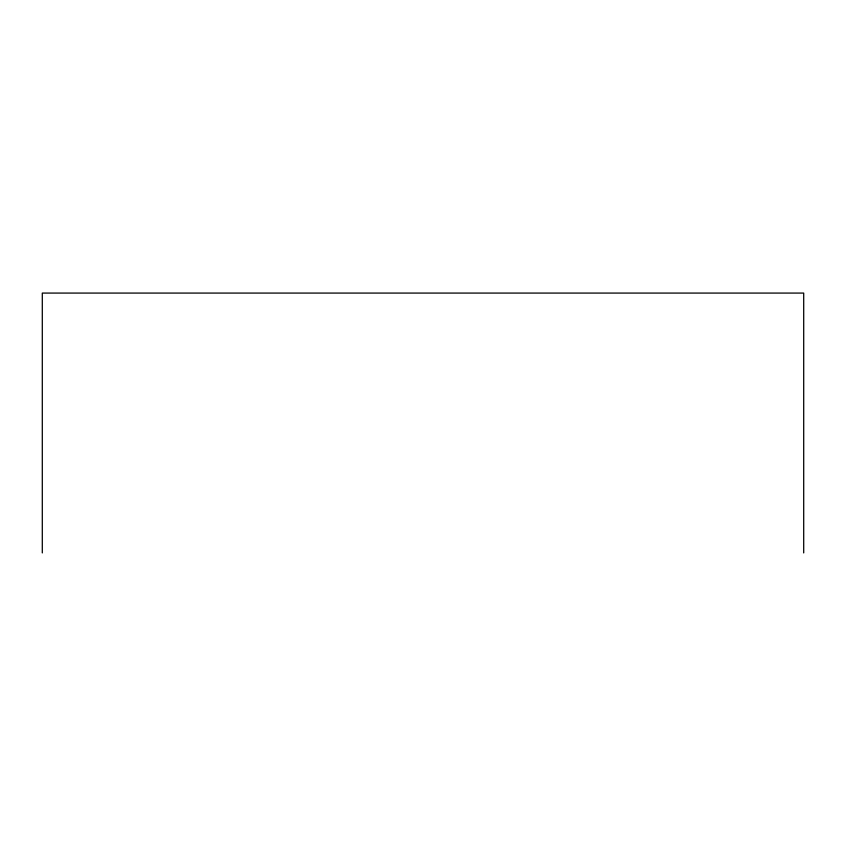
<?xml version="1.0" encoding="UTF-8"?>
<svg xmlns="http://www.w3.org/2000/svg" width="846" height="846" viewBox="0 0 846 846"><rect width="100%" height="100%" fill="white"/><g stroke="black" fill="none" stroke-linecap="round" stroke-linejoin="round"><path stroke-width="1.27" d="M803.7 552.924L803.7 293.076L42.3 293.076L42.3 552.924"/></g></svg>
